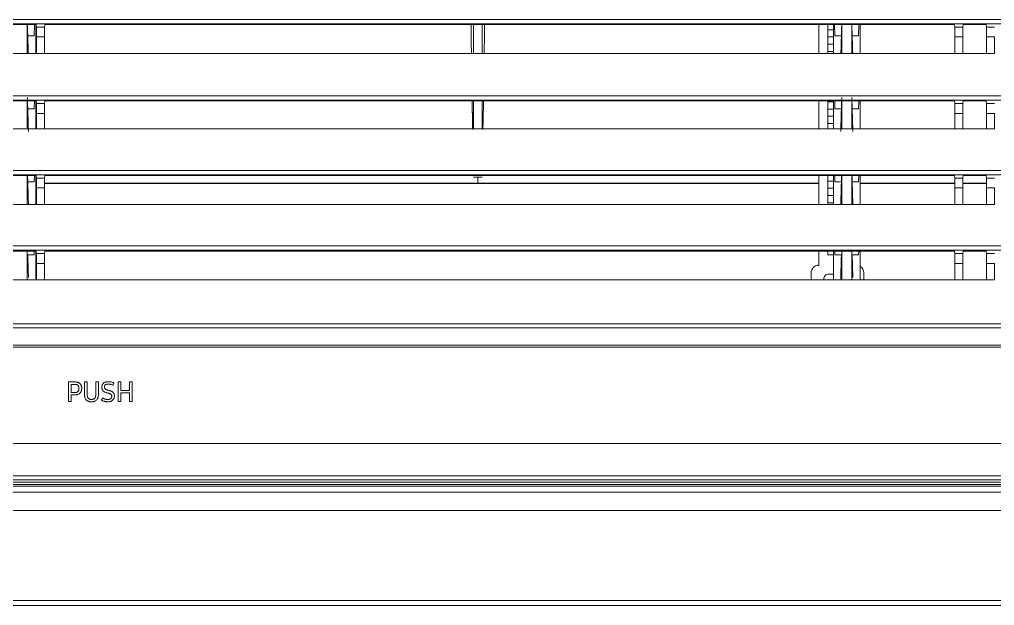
# Model space of a CAD drawing. Header units: millimetres. Extents: x 70151 to 230897, y 35202 to 113211.
# Drawn here: x 178865 to 179064.2, y 68759.4 to 68879.3 of the extents above; entities that cross this region are included whole.
import ezdxf

# ---------------------------------------------------------------- set-up
doc = ezdxf.new("R2010")
doc.units = ezdxf.units.MM
doc.header["$LTSCALE"] = 50
doc.layers.add('2-con', color=2, linetype='Continuous')
doc.layers.add('mark-B', color=2, linetype='Continuous', lineweight=20)

# ---------------------------------------------------------------- blocks, each defined once
blk = doc.blocks.new('무풍1WAY 대형')
at = {"layer": 'mark-B'}
for p, q in [((-523.58, -24.74), (-224.04, -24.74)), ((0, -25.23), (-523.58, -25.23)), ((-224.04, -24.74), (0, -24.74)), ((-233.07, -41.71), (-232.53, -41.71)), ((-230.75, -41.71), (-230.21, -41.71)), ((-232.53, -43.49), (-230.75, -43.49)), ((-220.64, -43.57), (-221.5, -43.57)), ((-221.47, -43.08), (-220.64, -43.08)), ((-232.53, -45.7), (-233.07, -45.7)), ((-230.75, -43.98), (-232.53, -43.98)), ((-230.21, -45.7), (-230.75, -45.7)), ((-220.09, -45.7), (-221.5, -45.7)), ((-486.45, -52.82), (486.43, -52.82)), ((486.43, -53.25), (-486.45, -53.25)), ((-485.68, -56.78), (485.66, -56.78)), ((485.66, -57.61), (-485.68, -57.61)), ((-409.33, -69.96), (-409.33, -66.58)), ((-409.33, -66.58), (-407.7, -66.58)), ((-407.7, -66.58), (-407.7, -69.96)), ((-407.7, -66.58), (-402.85, -66.58)), ((-402.85, -69.96), (-402.85, -66.58)), ((-402.85, -66.58), (-401.23, -66.58)), ((-401.23, -69.96), (-401.23, -66.58)), ((-401.23, -66.58), (-215.13, -66.58)), ((-382.6, -68.04), (-382.6, -66.58)), ((-382.6, -68.04), (-382.6, -66.58)), ((-381.88, -72.48), (-381.88, -66.59)), ((-376.4, -66.59), (-376.4, -72.48)), ((-375.43, -67.74), (-376.4, -67.74)), ((-375.43, -67.74), (-376.4, -67.74)), ((-374.44, -66.58), (-374.44, -66.75)), ((-374.44, -66.58), (-374.44, -66.75)), ((-371.85, -68.04), (-371.85, -66.58)), ((-371.85, -68.04), (-371.85, -66.58)), ((-215.13, -69.96), (-215.13, -66.58)), ((-215.13, -66.58), (-213.51, -66.58)), ((-213.51, -66.58), (-213.51, -69.96)), ((-213.51, -66.58), (-208.66, -66.58)), ((-213.38, -72.48), (-213.38, -66.59)), ((-211.64, -66.58), (-211.64, -72.48)), ((-373.44, -72.48), (-373.44, -69.54)), ((-373.44, -69.54), (-373.35, -69.54)), ((-373.44, -69.54), (-373.35, -69.54)), ((-373.44, -72.48), (-373.44, -69.54)), ((-409.33, -69.96), (-407.7, -69.96)), ((-402.85, -69.96), (-401.23, -69.96)), ((-381.55, -71.69), (-381.57, -72.48)), ((-381.55, -71.69), (-380.24, -71.69)), ((-378.04, -71.69), (-376.73, -71.69)), ((-376.71, -72.48), (-376.73, -71.69)), ((-376.4, -71.73), (-375.24, -71.73)), ((-376.4, -71.73), (-375.24, -71.73)), ((-375.24, -71.73), (-375.24, -72.48)), ((-375.24, -71.73), (-375.24, -72.48)), ((-215.13, -69.96), (-213.51, -69.96)), ((-213.05, -71.69), (-213.07, -72.48)), ((-213.05, -71.69), (-211.74, -71.69)), ((-482.87, -72.64), (482.85, -72.64)), ((482.85, -73.52), (-482.87, -73.52)), ((-407.69, -71.95), (-409.34, -71.95)), ((-407.69, -71.95), (-407.62, -72.48)), ((-402.93, -72.48), (-407.62, -72.48)), ((-402.93, -72.48), (-402.87, -71.95)), ((-401.21, -71.95), (-402.87, -71.95)), ((-401.15, -72.48), (-401.21, -71.95)), ((-215.22, -72.48), (-401.15, -72.48)), ((-215.22, -72.48), (-215.15, -71.95)), ((-213.5, -71.95), (-215.15, -71.95)), ((-213.5, -71.95), (-213.43, -72.48)), ((-208.74, -72.48), (-213.43, -72.48)), ((-409.33, -85.4), (-409.33, -82.02)), ((-409.33, -82.02), (-407.7, -82.02)), ((-407.7, -82.02), (-407.7, -85.4)), ((-407.7, -82.02), (-402.85, -82.02)), ((-402.85, -85.4), (-402.85, -82.02)), ((-402.85, -82.02), (-401.23, -82.02)), ((-401.23, -85.4), (-401.23, -82.02)), ((-401.23, -82.02), (-215.13, -82.02)), ((-381.88, -87.92), (-381.88, -82.02)), ((-376.4, -82.02), (-376.4, -87.92)), ((-376.4, -82.36), (-375.24, -82.36)), ((-376.4, -82.36), (-375.24, -82.36)), ((-375.24, -82.02), (-375.24, -82.36)), ((-375.24, -82.02), (-375.24, -82.36)), ((-375.24, -82.36), (-375.24, -83.84)), ((-375.24, -82.36), (-375.24, -83.84)), ((-373.44, -87.92), (-373.44, -82.02)), ((-373.44, -87.92), (-373.44, -82.02)), ((-215.13, -85.4), (-215.13, -82.02)), ((-215.13, -82.02), (-213.51, -82.02)), ((-213.51, -82.02), (-213.51, -85.4)), ((-213.51, -82.02), (-208.66, -82.02)), ((-213.38, -87.92), (-213.38, -82.02)), ((-211.64, -82.02), (-211.64, -87.91)), ((-409.33, -85.4), (-407.7, -85.4)), ((-402.85, -85.4), (-401.23, -85.4)), ((-376.4, -83.84), (-375.24, -83.84)), ((-376.4, -83.84), (-375.24, -83.84)), ((-376.4, -85.31), (-375.24, -85.31)), ((-376.4, -85.31), (-375.24, -85.31)), ((-375.24, -83.84), (-375.24, -85.31)), ((-375.24, -83.84), (-375.24, -85.31)), ((-375.24, -85.31), (-375.24, -86.78)), ((-375.24, -85.31), (-375.24, -86.78)), ((-215.13, -85.4), (-213.51, -85.4)), ((-407.69, -87.38), (-409.34, -87.38)), ((-402.85, -86.37), (-407.7, -86.37)), ((-407.69, -87.38), (-407.62, -87.91)), ((-402.93, -87.91), (-402.87, -87.38)), ((-401.21, -87.38), (-402.87, -87.38)), ((-381.88, -86.37), (-401.23, -86.37)), ((-401.15, -87.91), (-401.21, -87.38)), ((-381.55, -86.63), (-381.59, -87.91)), ((-381.55, -86.63), (-380.24, -86.63)), ((-378.04, -86.63), (-376.73, -86.63)), ((-376.69, -87.91), (-376.73, -86.63)), ((-376.4, -86.78), (-375.24, -86.78)), ((-376.4, -86.78), (-375.24, -86.78)), ((-375.24, -86.78), (-375.24, -87.91)), ((-375.24, -86.78), (-375.24, -87.91)), ((-303.74, -86.37), (-373.44, -86.37)), ((-304.61, -87.6), (-302.85, -87.6)), ((-304.61, -87.6), (-303.74, -87.6)), ((-304.61, -87.6), (-304.61, -87.6)), ((-303.74, -86.37), (-215.13, -86.37)), ((-302.85, -87.6), (-303.74, -87.6)), ((-302.85, -87.6), (-302.85, -87.6)), ((-215.22, -87.91), (-215.15, -87.38)), ((-213.5, -87.38), (-215.15, -87.38)), ((-213.51, -86.37), (-213.38, -86.37)), ((-213.5, -87.38), (-213.43, -87.91)), ((-213.05, -86.63), (-213.09, -87.91)), ((-213.05, -86.63), (-211.74, -86.63)), ((-480.14, -88.08), (480.12, -88.08)), ((480.12, -88.96), (-480.14, -88.96)), ((-402.93, -87.91), (-407.62, -87.91)), ((-215.22, -87.91), (-401.15, -87.91)), ((-208.74, -87.91), (-213.43, -87.91)), ((-409.33, -100.63), (-409.33, -97.46)), ((-409.33, -97.46), (-407.7, -97.46)), ((-407.7, -97.46), (-407.7, -100.63)), ((-407.7, -97.46), (-402.85, -97.46)), ((-402.85, -100.63), (-402.85, -97.46)), ((-402.85, -97.46), (-401.23, -97.46)), ((-401.23, -100.63), (-401.23, -97.46)), ((-401.23, -97.46), (-215.13, -97.46)), ((-381.88, -103.17), (-381.88, -97.46)), ((-376.4, -97.46), (-376.4, -103.17)), ((-375.24, -97.46), (-375.24, -98.58)), ((-375.24, -97.46), (-375.24, -98.58)), ((-373.44, -103.17), (-373.44, -97.46)), ((-373.44, -103.17), (-373.44, -97.46)), ((-304.6, -97.46), (-304.6, -103.17)), ((-302.86, -103.17), (-302.86, -97.46)), ((-215.13, -100.63), (-215.13, -97.46)), ((-215.13, -97.46), (-213.51, -97.46)), ((-213.51, -97.46), (-213.51, -100.63)), ((-213.51, -97.46), (-208.66, -97.46)), ((-213.38, -103.17), (-213.38, -97.46)), ((-211.64, -97.46), (-211.64, -103.17)), ((-376.4, -98.58), (-375.24, -98.58)), ((-376.4, -98.58), (-375.24, -98.58)), ((-375.24, -98.58), (-375.24, -100.05)), ((-375.24, -98.58), (-375.24, -100.05)), ((-409.33, -100.63), (-407.7, -100.63)), ((-402.85, -100.63), (-401.23, -100.63)), ((-381.55, -101.56), (-381.59, -103.17)), ((-381.55, -101.56), (-380.24, -101.56)), ((-378.04, -101.56), (-376.73, -101.56)), ((-376.69, -103.17), (-376.73, -101.56)), ((-376.4, -100.05), (-375.24, -100.05)), ((-376.4, -100.05), (-375.24, -100.05)), ((-376.4, -101.52), (-375.24, -101.52)), ((-376.4, -101.52), (-375.24, -101.52)), ((-375.24, -100.05), (-375.24, -101.52)), ((-375.24, -100.05), (-375.24, -101.52)), ((-375.24, -101.52), (-375.24, -103)), ((-375.24, -101.52), (-375.24, -103)), ((-215.13, -100.63), (-213.51, -100.63)), ((-213.05, -101.56), (-213.1, -103.17)), ((-213.05, -101.56), (-211.74, -101.56)), ((-477.44, -103.33), (477.42, -103.33)), ((-407.69, -102.62), (-409.34, -102.62)), ((-407.69, -102.62), (-407.62, -103.17)), ((-402.94, -103.17), (-407.62, -103.17)), ((-402.94, -103.17), (-402.87, -102.62)), ((-401.21, -102.62), (-402.87, -102.62)), ((-401.15, -103.17), (-401.21, -102.62)), ((-215.22, -103.17), (-401.15, -103.17)), ((-376.4, -103), (-375.24, -103)), ((-376.4, -103), (-375.24, -103)), ((-375.24, -103), (-375.24, -103.17)), ((-375.24, -103), (-375.24, -103.17)), ((-215.22, -103.17), (-215.15, -102.62)), ((-213.5, -102.62), (-215.15, -102.62)), ((-213.5, -102.62), (-213.43, -103.17)), ((-208.75, -103.17), (-213.43, -103.17)), ((477.42, -104.21), (-477.44, -104.21)), ((-409.33, -116.27), (-409.33, -112.89)), ((-409.33, -112.89), (-407.7, -112.89)), ((-407.7, -112.89), (-407.7, -116.27)), ((-407.7, -112.89), (-402.85, -112.89)), ((-402.85, -116.27), (-402.85, -112.89)), ((-402.85, -112.89), (-401.23, -112.89)), ((-401.23, -116.27), (-401.23, -112.89)), ((-401.23, -112.89), (-215.13, -112.89)), ((-381.88, -118.79), (-381.88, -112.89)), ((-376.4, -112.89), (-376.4, -118.79)), ((-376.4, -113.31), (-375.24, -113.31)), ((-376.4, -113.31), (-375.24, -113.31)), ((-375.24, -112.89), (-375.24, -113.31)), ((-375.24, -112.89), (-375.24, -113.31)), ((-375.24, -113.31), (-375.24, -114.79)), ((-375.24, -113.31), (-375.24, -114.79)), ((-373.44, -118.79), (-373.44, -112.89)), ((-373.44, -118.79), (-373.44, -112.89)), ((-304.6, -112.89), (-304.6, -118.79)), ((-302.86, -118.79), (-302.86, -112.89)), ((-215.13, -116.27), (-215.13, -112.89)), ((-215.13, -112.89), (-213.51, -112.89)), ((-213.51, -112.89), (-213.51, -116.27)), ((-213.51, -112.89), (-208.66, -112.89)), ((-213.38, -118.79), (-213.38, -112.89)), ((-211.64, -112.89), (-211.64, -118.79)), ((-376.4, -114.79), (-375.24, -114.79)), ((-376.4, -114.79), (-375.24, -114.79)), ((-375.24, -114.79), (-375.24, -116.26)), ((-375.24, -114.79), (-375.24, -116.26)), ((-409.33, -116.27), (-407.7, -116.27)), ((-402.85, -116.27), (-401.23, -116.27)), ((-381.55, -116.5), (-381.62, -118.79)), ((-381.55, -116.5), (-380.24, -116.5)), ((-378.04, -116.5), (-376.73, -116.5)), ((-376.66, -118.79), (-376.73, -116.5)), ((-376.4, -116.26), (-375.24, -116.26)), ((-376.4, -116.26), (-375.24, -116.26)), ((-375.24, -116.26), (-375.24, -117.74)), ((-375.24, -116.26), (-375.24, -117.74)), ((-215.13, -116.27), (-213.51, -116.27)), ((-213.05, -116.5), (-213.12, -118.79)), ((-213.05, -116.5), (-211.74, -116.5)), ((-474.68, -118.95), (474.66, -118.95)), ((-407.69, -118.26), (-409.34, -118.26)), ((-407.69, -118.26), (-407.62, -118.79)), ((-402.93, -118.79), (-407.62, -118.79)), ((-402.93, -118.79), (-402.87, -118.26)), ((-401.21, -118.26), (-402.87, -118.26)), ((-401.15, -118.79), (-401.21, -118.26)), ((-215.22, -118.79), (-401.15, -118.79)), ((-376.4, -117.74), (-375.24, -117.74)), ((-376.4, -117.74), (-375.24, -117.74)), ((-375.24, -117.74), (-375.24, -118.79)), ((-375.24, -117.74), (-375.24, -118.79)), ((-215.22, -118.79), (-215.15, -118.26)), ((-213.5, -118.26), (-215.15, -118.26)), ((-213.5, -118.26), (-213.43, -118.79)), ((-208.74, -118.79), (-213.43, -118.79)), ((474.66, -119.83), (-474.68, -119.83))]:
    blk.add_line(p, q, dxfattribs=at)
blk.add_arc((-375.43, -66.75), 0.996, 270, 0, dxfattribs=at)
blk.add_arc((-375.43, -66.75), 0.996, 270, 0, dxfattribs=at)
for centre, major_axis, ratio, start_param, end_param in [((-381.11, -68.04), (1.5, 0), 0.99863, 3.141593, 4.171962), ((-381.11, -68.04), (1.5, 0), 0.99863, 3.141593, 4.171962), ((-373.35, -68.04), (-1.5, 0), 0.99863, 1.570796, 3.141593), ((-373.35, -68.04), (-1.5, 0), 0.99863, 1.570796, 3.141593), ((-407.69, -69.96), (0, -1.99), 0.008727, 4.712389, 6.213372), ((-402.87, -69.96), (0, -1.99), 0.008727, 0.069813, 1.570796), ((-401.21, -69.96), (0, -1.99), 0.008727, 4.712389, 6.213372), ((-215.15, -69.96), (0, -1.99), 0.008727, 0.069813, 1.570796), ((-213.5, -69.96), (0, -1.99), 0.008727, 4.712389, 6.213372), ((-407.69, -85.4), (0, -1.99), 0.008727, 4.712389, 6.213372), ((-402.87, -85.4), (0, -1.99), 0.008727, 0.069813, 1.570796), ((-401.21, -85.4), (0, -1.99), 0.008727, 4.712389, 6.213372), ((-215.15, -85.4), (0, -1.99), 0.008727, 0.069813, 1.570796), ((-213.5, -85.4), (0, -1.99), 0.008727, 4.712389, 6.213372), ((-407.69, -100.63), (0, -1.99), 0.008727, 4.712389, 6.213372), ((-402.87, -100.63), (0, -1.99), 0.008727, 0.069813, 1.570796), ((-401.21, -100.63), (0, -1.99), 0.008727, 4.712389, 6.213372), ((-215.15, -100.63), (0, -1.99), 0.008727, 0.069813, 1.570796), ((-213.5, -100.63), (0, -1.99), 0.008727, 4.712389, 6.213372), ((-407.69, -116.27), (0, -1.99), 0.008727, 4.712389, 6.213372), ((-402.87, -116.27), (0, -1.99), 0.008727, 0.069813, 1.570796), ((-401.21, -116.27), (0, -1.99), 0.008727, 4.712389, 6.213372), ((-215.15, -116.27), (0, -1.99), 0.008727, 0.069813, 1.570796), ((-213.5, -116.27), (0, -1.99), 0.008727, 4.712389, 6.213372)]:
    blk.add_ellipse(centre, major_axis=major_axis, ratio=ratio, start_param=start_param, end_param=end_param, dxfattribs=at)
for points, degree, knots in [([(-552.04, 0), (-460.03, 0), (-322.02, 0), (-184.01, 0), (-92.01, 0), (-46, 0), (0, 0)], 3, [0, 0, 0, 0, 0.5, 0.75, 0.75, 1, 1, 1, 1]), ([(-552.04, -0.02), (-506.03, -0.02), (-460.03, -0.02), (-368.03, -0.02), (-322.02, -0.02), (-230.02, -0.02), (-184.01, -0.02), (-92.01, -0.02), (-46, -0.02), (0, -0.02)], 3, [0, 0, 0, 0, 0.25, 0.25, 0.5, 0.5, 0.75, 0.75, 1, 1, 1, 1]), ([(0, -1.05), (-46, -1.05), (-92.01, -1.04), (-184.01, -1.04), (-230.02, -1.04), (-322.02, -1.04), (-368.03, -1.04), (-460.03, -1.04), (-506.03, -1.05), (-552.04, -1.05)], 3, [0, 0, 0, 0, 0.25, 0.25, 0.5, 0.5, 0.75, 0.75, 1, 1, 1, 1]), ([(0, -19.43), (-92.01, -19.43), (-184.01, -19.43), (-322.02, -19.43), (-368.03, -19.43), (-437.03, -19.43), (-460.03, -19.43), (-506.03, -19.43), (-529.04, -19.43), (-552.04, -19.43)], 3, [0, 0, 0, 0, 0.5, 0.5, 0.75, 0.75, 0.875, 0.875, 1, 1, 1, 1]), ([(-552.04, -23.18), (-529.04, -23.18), (-506.03, -23.18), (-460.03, -23.18), (-437.03, -23.18), (-368.03, -23.18), (-322.02, -23.18), (-184.01, -23.18), (-92.01, -23.18), (0, -23.18)], 3, [0, 0, 0, 0, 0.125, 0.125, 0.25, 0.25, 0.5, 0.5, 1, 1, 1, 1]), ([(0, -24.38), (-92.01, -24.38), (-184.01, -24.38), (-322.02, -24.38), (-368.03, -24.38), (-437.03, -24.38), (-460.03, -24.38), (-506.03, -24.38), (-529.04, -24.38), (-552.04, -24.38)], 3, [0, 0, 0, 0, 0.5, 0.5, 0.75, 0.75, 0.875, 0.875, 1, 1, 1, 1]), ([(547.71, -26.53), (502.06, -26.53), (456.42, -26.53), (365.14, -26.53), (319.49, -26.53), (228.21, -26.53), (182.56, -26.53), (91.28, -26.53), (45.63, -26.53), (-45.65, -26.53), (-91.3, -26.53), (-182.58, -26.53), (-273.87, -26.53), (-410.8, -26.53), (-502.08, -26.53), (-547.73, -26.53)], 3, [0, 0, 0, 0, 0.125, 0.125, 0.25, 0.25, 0.375, 0.375, 0.5, 0.5, 0.625, 0.625, 0.75, 0.875, 1, 1, 1, 1]), ([(-106.59, -33.13), (-116.7, -33.13), (-172.46, -33.13), (-273.87, -33.13), (-372.29, -33.13), (-425.07, -33.13), (-432.21, -33.13)], 3, [0, 0, 0, 0, 0.093212, 0.513729, 0.934246, 1, 1, 1, 1]), ([(-229.21, -43.53), (-229.26, -43.47), (-229.3, -43.41), (-229.34, -43.33), (-229.35, -43.32), (-229.36, -43.29), (-229.37, -43.27), (-229.39, -43.22), (-229.4, -43.18), (-229.41, -43.11), (-229.42, -43.08), (-229.43, -43.02), (-229.43, -43.01), (-229.44, -42.97), (-229.44, -42.95), (-229.44, -42.9), (-229.44, -42.86), (-229.44, -42.79), (-229.44, -42.75), (-229.43, -42.65), (-229.42, -42.58), (-229.4, -42.49), (-229.4, -42.47), (-229.39, -42.44), (-229.37, -42.38), (-229.34, -42.3), (-229.3, -42.22), (-229.27, -42.17), (-229.25, -42.14), (-229.23, -42.13), (-229.18, -42.06), (-229.13, -42.01), (-229.06, -41.95), (-229.05, -41.93), (-229.02, -41.91), (-229, -41.9), (-228.96, -41.87), (-228.93, -41.85), (-228.84, -41.8), (-228.77, -41.77), (-228.67, -41.73), (-228.63, -41.72), (-228.56, -41.7), (-228.53, -41.69), (-228.42, -41.67), (-228.35, -41.66), (-228.24, -41.65), (-228.21, -41.65), (-228.13, -41.65), (-228.1, -41.65), (-227.99, -41.65), (-227.92, -41.65), (-227.81, -41.66), (-227.77, -41.67), (-227.7, -41.68), (-227.59, -41.69), (-227.49, -41.72), (-227.42, -41.74)], 3, [0, 0, 0, 0, 0.0625, 0.0625, 0.078125, 0.078125, 0.09375, 0.09375, 0.125, 0.125, 0.15625, 0.15625, 0.171875, 0.171875, 0.1875, 0.1875, 0.21875, 0.21875, 0.25, 0.25, 0.3125, 0.3125, 0.328125, 0.328125, 0.34375, 0.375, 0.40625, 0.421875, 0.421875, 0.4375, 0.4375, 0.5, 0.5, 0.515625, 0.515625, 0.53125, 0.53125, 0.5625, 0.5625, 0.625, 0.625, 0.65625, 0.65625, 0.6875, 0.6875, 0.75, 0.75, 0.78125, 0.78125, 0.8125, 0.8125, 0.875, 0.875, 0.90625, 0.90625, 0.9375, 1, 1, 1, 1]), ([(-227.42, -41.74), (-227.37, -41.75), (-227.32, -41.77), (-227.22, -41.8), (-227.17, -41.82), (-227.07, -41.86), (-227.02, -41.88), (-226.93, -41.93), (-226.88, -41.96), (-226.84, -41.98)], 3, [0, 0, 0, 0, 0.25, 0.25, 0.5, 0.5, 0.75, 0.75, 1, 1, 1, 1]), ([(-224.76, -41.64), (-224.85, -41.64), (-224.95, -41.65), (-225.07, -41.67), (-225.09, -41.67), (-225.14, -41.68), (-225.21, -41.69), (-225.32, -41.73), (-225.41, -41.76), (-225.48, -41.79), (-225.5, -41.8), (-225.54, -41.82), (-225.56, -41.84), (-225.66, -41.9), (-225.74, -41.96), (-225.8, -42.03)], 3, [0, 0, 0, 0, 0.25, 0.25, 0.3125, 0.3125, 0.375, 0.5, 0.625, 0.625, 0.6875, 0.6875, 0.75, 0.75, 1, 1, 1, 1]), ([(-223.71, -42.03), (-223.78, -41.96), (-223.86, -41.9), (-223.96, -41.84), (-223.98, -41.82), (-224.02, -41.8), (-224.08, -41.77), (-224.19, -41.73), (-224.29, -41.7), (-224.38, -41.68), (-224.43, -41.67), (-224.57, -41.65), (-224.66, -41.64), (-224.76, -41.64)], 3, [0, 0, 0, 0, 0.25, 0.25, 0.3125, 0.3125, 0.375, 0.5, 0.625, 0.625, 0.75, 0.75, 1, 1, 1, 1]), ([(-227.56, -44.3), (-227.59, -44.27), (-227.62, -44.25), (-227.68, -44.2), (-227.71, -44.18), (-227.77, -44.15), (-227.78, -44.15), (-227.82, -44.13), (-227.84, -44.12), (-227.89, -44.1), (-227.93, -44.09), (-227.98, -44.07), (-228, -44.07), (-228.02, -44.06), (-228.03, -44.06), (-228.04, -44.06), (-228.05, -44.05), (-228.1, -44.04), (-228.22, -44.01), (-228.35, -43.97), (-228.44, -43.94), (-228.48, -43.93), (-228.5, -43.93), (-228.55, -43.91), (-228.59, -43.9), (-228.7, -43.86), (-228.77, -43.83), (-228.87, -43.78), (-228.91, -43.76), (-228.96, -43.73), (-228.97, -43.72), (-229, -43.7), (-229.02, -43.69), (-229.1, -43.64), (-229.16, -43.59), (-229.21, -43.53)], 3, [0, 0, 0, 0, 0.0625, 0.0625, 0.125, 0.125, 0.15625, 0.15625, 0.1875, 0.1875, 0.25, 0.25, 0.28125, 0.28125, 0.289062, 0.289062, 0.296875, 0.3125, 0.375, 0.5, 0.53125, 0.53125, 0.5625, 0.5625, 0.625, 0.625, 0.75, 0.75, 0.8125, 0.8125, 0.84375, 0.84375, 0.875, 0.875, 1, 1, 1, 1]), ([(-228.7, -42.29), (-228.73, -42.32), (-228.76, -42.35), (-228.8, -42.39), (-228.81, -42.41), (-228.83, -42.44), (-228.84, -42.46), (-228.87, -42.51), (-228.88, -42.55), (-228.9, -42.63), (-228.91, -42.67), (-228.91, -42.73), (-228.91, -42.75), (-228.91, -42.78), (-228.91, -42.79), (-228.91, -42.81), (-228.91, -42.82), (-228.9, -42.87), (-228.89, -42.91), (-228.88, -42.96), (-228.87, -42.99), (-228.85, -43.02), (-228.84, -43.04), (-228.84, -43.05), (-228.81, -43.09), (-228.79, -43.12), (-228.76, -43.15)], 3, [0, 0, 0, 0, 0.125, 0.125, 0.1875, 0.1875, 0.25, 0.25, 0.375, 0.375, 0.5, 0.5, 0.5625, 0.5625, 0.59375, 0.59375, 0.625, 0.625, 0.75, 0.75, 0.8125, 0.84375, 0.84375, 0.875, 0.875, 1, 1, 1, 1]), ([(-228.76, -43.15), (-228.74, -43.18), (-228.71, -43.21), (-228.65, -43.25), (-228.61, -43.27), (-228.56, -43.3), (-228.55, -43.31), (-228.51, -43.32), (-228.49, -43.33), (-228.44, -43.35), (-228.4, -43.36), (-228.35, -43.38), (-228.33, -43.39), (-228.31, -43.39), (-228.3, -43.39), (-228.29, -43.4), (-228.28, -43.4), (-228.23, -43.41), (-228.11, -43.45), (-227.98, -43.48), (-227.88, -43.51), (-227.86, -43.52), (-227.85, -43.52), (-227.83, -43.53), (-227.82, -43.53), (-227.77, -43.54), (-227.74, -43.55), (-227.63, -43.59), (-227.56, -43.62), (-227.45, -43.67), (-227.42, -43.69), (-227.37, -43.71), (-227.35, -43.72), (-227.32, -43.74), (-227.3, -43.76), (-227.26, -43.79), (-227.23, -43.81), (-227.17, -43.86), (-227.14, -43.89), (-227.11, -43.92)], 3, [0, 0, 0, 0, 0.0625, 0.0625, 0.125, 0.125, 0.15625, 0.15625, 0.1875, 0.1875, 0.25, 0.25, 0.28125, 0.28125, 0.289063, 0.289063, 0.296875, 0.3125, 0.375, 0.5, 0.53125, 0.53125, 0.546875, 0.546875, 0.5625, 0.5625, 0.625, 0.625, 0.75, 0.75, 0.8125, 0.8125, 0.84375, 0.84375, 0.875, 0.875, 0.9375, 0.9375, 1, 1, 1, 1]), ([(-227.02, -42.43), (-227.15, -42.36), (-227.28, -42.3), (-227.49, -42.22), (-227.56, -42.2), (-227.67, -42.18), (-227.72, -42.17), (-227.77, -42.16), (-227.81, -42.15), (-227.83, -42.15), (-227.92, -42.14), (-227.99, -42.13), (-228.1, -42.13), (-228.14, -42.13), (-228.2, -42.14), (-228.21, -42.14), (-228.25, -42.14), (-228.27, -42.14), (-228.32, -42.15), (-228.36, -42.15), (-228.43, -42.17), (-228.47, -42.18), (-228.52, -42.2), (-228.54, -42.2), (-228.57, -42.22), (-228.59, -42.23), (-228.64, -42.25), (-228.67, -42.27), (-228.7, -42.29)], 3, [0, 0, 0, 0, 0.25, 0.25, 0.375, 0.375, 0.4375, 0.46875, 0.46875, 0.5, 0.5, 0.625, 0.625, 0.6875, 0.6875, 0.71875, 0.71875, 0.75, 0.75, 0.8125, 0.8125, 0.875, 0.875, 0.90625, 0.90625, 0.9375, 0.9375, 1, 1, 1, 1]), ([(-226.84, -41.98), (-226.84, -41.98), (-226.84, -41.98), (-226.84, -41.99), (-226.84, -41.99), (-226.84, -41.99), (-226.84, -41.99), (-226.84, -41.99), (-226.84, -42), (-226.85, -42.02), (-226.86, -42.05), (-226.89, -42.11), (-226.93, -42.21), (-226.97, -42.3), (-227, -42.36), (-227.01, -42.4), (-227.02, -42.41), (-227.02, -42.42), (-227.02, -42.42), (-227.02, -42.43)], 3, [0, 0, 0, 0, 0.000977, 0.000977, 0.001953, 0.003906, 0.007812, 0.015625, 0.03125, 0.0625, 0.125, 0.25, 0.5, 0.75, 0.875, 0.9375, 0.96875, 0.96875, 1, 1, 1, 1]), ([(-225.8, -42.03), (-225.87, -42.1), (-225.93, -42.18), (-225.99, -42.28), (-226, -42.31), (-226.03, -42.35), (-226.04, -42.37), (-226.07, -42.44), (-226.08, -42.49), (-226.11, -42.58), (-226.12, -42.63), (-226.14, -42.7), (-226.14, -42.72), (-226.15, -42.77), (-226.15, -42.79), (-226.17, -42.92), (-226.18, -43.01), (-226.18, -43.11)], 3, [0, 0, 0, 0, 0.25, 0.25, 0.3125, 0.3125, 0.375, 0.375, 0.5, 0.5, 0.625, 0.625, 0.6875, 0.6875, 0.75, 0.75, 1, 1, 1, 1]), ([(-225.63, -43.13), (-225.63, -43.07), (-225.63, -43.01), (-225.62, -42.88), (-225.61, -42.82), (-225.59, -42.74), (-225.59, -42.73), (-225.58, -42.69), (-225.57, -42.68), (-225.56, -42.63), (-225.55, -42.6), (-225.52, -42.55), (-225.51, -42.52), (-225.48, -42.48), (-225.48, -42.46), (-225.46, -42.44), (-225.45, -42.42), (-225.4, -42.36), (-225.35, -42.32), (-225.29, -42.27), (-225.28, -42.26), (-225.25, -42.25), (-225.21, -42.22), (-225.16, -42.2), (-225.12, -42.19), (-225.1, -42.18), (-225.07, -42.17), (-225.06, -42.17), (-225.01, -42.16), (-224.98, -42.15), (-224.89, -42.14), (-224.82, -42.13), (-224.76, -42.13)], 3, [0, 0, 0, 0, 0.125, 0.125, 0.25, 0.25, 0.28125, 0.28125, 0.3125, 0.3125, 0.375, 0.375, 0.4375, 0.4375, 0.46875, 0.46875, 0.5, 0.5, 0.625, 0.625, 0.65625, 0.65625, 0.6875, 0.75, 0.75, 0.78125, 0.78125, 0.8125, 0.8125, 0.875, 0.875, 1, 1, 1, 1]), ([(-224.76, -42.13), (-224.69, -42.13), (-224.63, -42.14), (-224.54, -42.15), (-224.51, -42.16), (-224.46, -42.17), (-224.45, -42.17), (-224.41, -42.18), (-224.4, -42.19), (-224.32, -42.21), (-224.27, -42.24), (-224.2, -42.29), (-224.19, -42.3), (-224.17, -42.32), (-224.13, -42.35), (-224.09, -42.4), (-224.06, -42.44), (-224.04, -42.46), (-224.03, -42.48), (-224.01, -42.52), (-224, -42.55), (-223.97, -42.6), (-223.96, -42.63), (-223.94, -42.69), (-223.93, -42.72), (-223.91, -42.82), (-223.9, -42.88), (-223.89, -43.01), (-223.88, -43.07), (-223.88, -43.13)], 3, [0, 0, 0, 0, 0.125, 0.125, 0.1875, 0.1875, 0.21875, 0.21875, 0.25, 0.25, 0.375, 0.375, 0.40625, 0.40625, 0.4375, 0.5, 0.53125, 0.53125, 0.5625, 0.5625, 0.625, 0.625, 0.6875, 0.6875, 0.75, 0.75, 0.875, 0.875, 1, 1, 1, 1]), ([(-223.34, -43.11), (-223.34, -43.06), (-223.34, -43.01), (-223.35, -42.92), (-223.35, -42.87), (-223.37, -42.77), (-223.37, -42.72), (-223.39, -42.65), (-223.39, -42.63), (-223.41, -42.58), (-223.41, -42.55), (-223.45, -42.44), (-223.49, -42.35), (-223.55, -42.24), (-223.56, -42.22), (-223.59, -42.18), (-223.6, -42.16), (-223.65, -42.1), (-223.68, -42.06), (-223.71, -42.03)], 3, [0, 0, 0, 0, 0.125, 0.125, 0.25, 0.25, 0.375, 0.375, 0.4375, 0.4375, 0.5, 0.5, 0.75, 0.75, 0.8125, 0.8125, 0.875, 0.875, 1, 1, 1, 1]), ([(-222.44, -45.35), (-222.48, -45.3), (-222.52, -45.25), (-222.58, -45.17), (-222.59, -45.14), (-222.62, -45.09), (-222.64, -45.06), (-222.68, -44.97), (-222.7, -44.9), (-222.73, -44.78), (-222.74, -44.71), (-222.75, -44.63), (-222.76, -44.62), (-222.76, -44.58), (-222.76, -44.57), (-222.76, -44.52), (-222.77, -44.49), (-222.77, -44.42), (-222.77, -44.39), (-222.77, -44.32), (-222.77, -44.29), (-222.76, -44.19), (-222.75, -44.13), (-222.74, -44.03), (-222.73, -44), (-222.71, -43.94), (-222.7, -43.91), (-222.67, -43.81), (-222.65, -43.75), (-222.6, -43.66), (-222.59, -43.64), (-222.55, -43.58), (-222.53, -43.55), (-222.47, -43.48), (-222.43, -43.43), (-222.36, -43.36), (-222.33, -43.34), (-222.29, -43.31), (-222.28, -43.3), (-222.25, -43.28), (-222.18, -43.24), (-222.11, -43.2), (-222.02, -43.17), (-221.99, -43.15), (-221.92, -43.13), (-221.89, -43.13), (-221.8, -43.1), (-221.73, -43.09), (-221.63, -43.08), (-221.59, -43.08), (-221.53, -43.08), (-221.5, -43.08), (-221.49, -43.08), (-221.48, -43.08), (-221.47, -43.08), (-221.47, -43.08)], 3, [0, 0, 0, 0, 0.0625, 0.0625, 0.09375, 0.09375, 0.125, 0.125, 0.1875, 0.1875, 0.25, 0.25, 0.265625, 0.265625, 0.28125, 0.28125, 0.3125, 0.3125, 0.34375, 0.34375, 0.375, 0.375, 0.4375, 0.4375, 0.46875, 0.46875, 0.5, 0.5, 0.5625, 0.5625, 0.59375, 0.59375, 0.625, 0.625, 0.6875, 0.6875, 0.71875, 0.71875, 0.734375, 0.734375, 0.75, 0.8125, 0.8125, 0.84375, 0.84375, 0.875, 0.875, 0.9375, 0.9375, 0.96875, 0.984375, 0.992187, 0.996094, 0.996094, 1, 1, 1, 1]), ([(-222.02, -43.78), (-222.06, -43.82), (-222.09, -43.86), (-222.12, -43.94), (-222.13, -43.96), (-222.15, -44), (-222.15, -44.01), (-222.16, -44.04), (-222.16, -44.05), (-222.18, -44.12), (-222.19, -44.17), (-222.2, -44.25), (-222.2, -44.28), (-222.2, -44.33), (-222.2, -44.36), (-222.2, -44.44), (-222.2, -44.5), (-222.19, -44.6), (-222.18, -44.66), (-222.16, -44.72), (-222.16, -44.74), (-222.15, -44.76), (-222.15, -44.78), (-222.13, -44.81), (-222.12, -44.84), (-222.08, -44.91), (-222.06, -44.96), (-222.02, -45)], 3, [0, 0, 0, 0, 0.125, 0.125, 0.1875, 0.1875, 0.21875, 0.21875, 0.25, 0.25, 0.375, 0.375, 0.4375, 0.4375, 0.5, 0.5, 0.625, 0.625, 0.75, 0.75, 0.78125, 0.78125, 0.8125, 0.8125, 0.875, 0.875, 1, 1, 1, 1]), ([(-221.5, -43.57), (-221.55, -43.57), (-221.6, -43.57), (-221.67, -43.58), (-221.69, -43.59), (-221.74, -43.6), (-221.79, -43.61), (-221.83, -43.63), (-221.86, -43.65), (-221.87, -43.65), (-221.9, -43.67), (-221.95, -43.7), (-221.99, -43.74), (-222.02, -43.78)], 3, [0, 0, 0, 0, 0.25, 0.25, 0.375, 0.375, 0.5, 0.625, 0.625, 0.6875, 0.6875, 0.75, 1, 1, 1, 1]), ([(-229.34, -45.51), (-229.34, -45.51), (-229.34, -45.51), (-229.34, -45.51), (-229.34, -45.51), (-229.34, -45.51), (-229.34, -45.51), (-229.34, -45.5), (-229.33, -45.5), (-229.33, -45.49), (-229.32, -45.47), (-229.31, -45.44), (-229.28, -45.38), (-229.25, -45.28), (-229.21, -45.19), (-229.18, -45.12), (-229.17, -45.09), (-229.16, -45.08), (-229.16, -45.07), (-229.16, -45.06)], 3, [0, 0, 0, 0, 0.000488, 0.000488, 0.000977, 0.001953, 0.003906, 0.007813, 0.015625, 0.03125, 0.0625, 0.125, 0.25, 0.5, 0.75, 0.875, 0.9375, 0.9375, 1, 1, 1, 1]), ([(-228.76, -45.7), (-228.86, -45.67), (-228.96, -45.65), (-229.15, -45.59), (-229.25, -45.55), (-229.34, -45.51)], 3, [0, 0, 0, 0, 0.5, 0.5, 1, 1, 1, 1]), ([(-229.16, -45.06), (-229.03, -45.11), (-228.91, -45.15), (-228.71, -45.2), (-228.65, -45.22), (-228.52, -45.24), (-228.45, -45.25), (-228.32, -45.27), (-228.25, -45.27), (-228.17, -45.28), (-228.15, -45.28), (-228.12, -45.28), (-228.1, -45.28), (-228.05, -45.27), (-228.02, -45.27), (-227.95, -45.26), (-227.92, -45.26), (-227.85, -45.24), (-227.82, -45.23), (-227.76, -45.21), (-227.72, -45.2), (-227.68, -45.17), (-227.67, -45.16), (-227.64, -45.15), (-227.62, -45.14), (-227.61, -45.13)], 3, [0, 0, 0, 0, 0.25, 0.25, 0.375, 0.375, 0.5, 0.5, 0.625, 0.625, 0.65625, 0.65625, 0.6875, 0.6875, 0.75, 0.75, 0.8125, 0.8125, 0.875, 0.875, 0.9375, 0.9375, 0.96875, 0.96875, 1, 1, 1, 1]), ([(-227.22, -45.46), (-227.33, -45.55), (-227.44, -45.61), (-227.58, -45.67), (-227.6, -45.67), (-227.63, -45.68), (-227.68, -45.7), (-227.73, -45.71), (-227.83, -45.73), (-227.89, -45.74), (-227.99, -45.75), (-228.03, -45.76), (-228.09, -45.76), (-228.13, -45.76), (-228.23, -45.76), (-228.3, -45.76), (-228.5, -45.74), (-228.63, -45.72), (-228.76, -45.7)], 3, [0, 0, 0, 0, 0.25, 0.25, 0.28125, 0.28125, 0.3125, 0.375, 0.375, 0.5, 0.5, 0.5625, 0.5625, 0.625, 0.625, 0.75, 0.75, 1, 1, 1, 1]), ([(-227.61, -45.13), (-227.58, -45.1), (-227.55, -45.07), (-227.52, -45.04), (-227.52, -45.03), (-227.51, -45.01), (-227.5, -45.01), (-227.48, -44.98), (-227.47, -44.95), (-227.45, -44.9), (-227.44, -44.87), (-227.44, -44.86), (-227.43, -44.85), (-227.42, -44.8), (-227.42, -44.76), (-227.42, -44.7), (-227.42, -44.68), (-227.42, -44.65), (-227.42, -44.63), (-227.43, -44.57), (-227.44, -44.53), (-227.45, -44.48), (-227.46, -44.46), (-227.48, -44.42), (-227.5, -44.37), (-227.54, -44.33), (-227.56, -44.3)], 3, [0, 0, 0, 0, 0.125, 0.125, 0.15625, 0.15625, 0.1875, 0.1875, 0.25, 0.3125, 0.34375, 0.34375, 0.375, 0.375, 0.5, 0.5, 0.5625, 0.5625, 0.625, 0.625, 0.75, 0.75, 0.8125, 0.8125, 0.875, 1, 1, 1, 1]), ([(-227.11, -43.92), (-227.07, -43.97), (-227.03, -44.03), (-226.98, -44.12), (-226.97, -44.16), (-226.94, -44.22), (-226.93, -44.26), (-226.9, -44.36), (-226.89, -44.43), (-226.88, -44.53), (-226.88, -44.57), (-226.88, -44.64), (-226.88, -44.67), (-226.89, -44.78), (-226.9, -44.85), (-226.92, -44.93), (-226.92, -44.95), (-226.93, -44.98), (-226.93, -45), (-226.95, -45.05), (-226.97, -45.12), (-227.01, -45.2), (-227.04, -45.24), (-227.06, -45.27), (-227.07, -45.28), (-227.12, -45.36), (-227.17, -45.41), (-227.22, -45.46)], 3, [0, 0, 0, 0, 0.125, 0.125, 0.1875, 0.1875, 0.25, 0.25, 0.375, 0.375, 0.4375, 0.4375, 0.5, 0.5, 0.625, 0.625, 0.65625, 0.65625, 0.6875, 0.6875, 0.75, 0.8125, 0.84375, 0.84375, 0.875, 0.875, 1, 1, 1, 1]), ([(-221.5, -45.7), (-221.58, -45.7), (-221.67, -45.69), (-221.78, -45.68), (-221.8, -45.67), (-221.84, -45.66), (-221.9, -45.65), (-222, -45.62), (-222.08, -45.59), (-222.14, -45.56), (-222.16, -45.55), (-222.2, -45.53), (-222.22, -45.52), (-222.31, -45.47), (-222.38, -45.41), (-222.44, -45.35)], 3, [0, 0, 0, 0, 0.25, 0.25, 0.3125, 0.3125, 0.375, 0.5, 0.625, 0.625, 0.6875, 0.6875, 0.75, 0.75, 1, 1, 1, 1]), ([(-222.02, -45), (-222, -45.02), (-221.97, -45.04), (-221.94, -45.07), (-221.92, -45.08), (-221.91, -45.09), (-221.86, -45.12), (-221.82, -45.15), (-221.74, -45.17), (-221.72, -45.18), (-221.67, -45.19), (-221.65, -45.19), (-221.57, -45.2), (-221.52, -45.21), (-221.47, -45.21)], 3, [0, 0, 0, 0, 0.125, 0.1875, 0.1875, 0.25, 0.25, 0.5, 0.5, 0.625, 0.625, 0.75, 0.75, 1, 1, 1, 1]), ([(-402.86, -86.32), (-403.49, -86.32), (-405.1, -86.32), (-406.72, -86.32), (-407.7, -86.32)], 3, [0, 0, 0, 0, 0.390091, 1, 1, 1, 1]), ([(-381.88, -86.32), (-385.04, -86.32), (-391.49, -86.32), (-397.94, -86.32), (-401.23, -86.32)], 3, [0, 0, 0, 0, 0.489514, 1, 1, 1, 1]), ([(-303.74, -86.32), (-312.74, -86.32), (-329.61, -86.32), (-352.85, -86.32), (-367.08, -86.32), (-373.44, -86.32)], 3, [0, 0, 0, 0, 0.387438, 0.726064, 1, 1, 1, 1]), ([(-215.14, -86.32), (-220.03, -86.32), (-228.63, -86.32), (-242.57, -86.32), (-258.6, -86.32), (-279.52, -86.32), (-295.12, -86.32), (-303.74, -86.32)], 3, [0, 0, 0, 0, 0.165612, 0.291348, 0.471954, 0.708171, 1, 1, 1, 1]), ([(-303.74, -87.6), (-303.74, -87.47), (-303.74, -86.95), (-303.74, -86.59), (-303.74, -86.42), (-303.74, -86.37)], 2, [0, 0, 0, 0.125683, 0.537451, 0.763206, 1, 1, 1]), ([(-304.9, -103.08), (-304.9, -102.96), (-304.89, -102.84), (-304.88, -102.23), (-304.87, -101.71), (-304.85, -100.92), (-304.85, -100.66), (-304.84, -100.25), (-304.84, -100.11), (-304.83, -99.9), (-304.83, -99.84), (-304.83, -99.7), (-304.81, -99.08), (-304.8, -98.44), (-304.78, -97.74), (-304.78, -97.54), (-304.77, -97.35), (-304.77, -97.3)], 3, [0, 0, 0, 0, 0.068283, 0.068283, 0.34699, 0.34699, 0.486344, 0.486344, 0.55602, 0.55602, 0.590859, 0.590859, 0.625697, 0.904404, 0.904404, 0.974081, 1, 1, 1, 1]), ([(-302.56, -103.07), (-302.59, -101.53), (-302.62, -100.08), (-302.65, -98.62), (-302.69, -97.3)], 2, [0, 0, 0, 0.503991, 0.503991, 1, 1, 1]), ([(-305.09, -118.84), (-305.09, -118.77), (-305.09, -118.44), (-305.09, -117.98), (-305.08, -117.51), (-305.08, -117.3), (-305.08, -117.17), (-305.08, -117.1), (-305.07, -115.94), (-305.06, -114.81), (-305.05, -113.57), (-305.05, -113.5), (-305.05, -113.36), (-305.05, -113.18), (-305.04, -113), (-305.04, -112.9)], 3, [0, 0, 0, 0, 0.037071, 0.177491, 0.247701, 0.282806, 0.282806, 0.317911, 0.317911, 0.87959, 0.87959, 0.914695, 0.914695, 0.9498, 1, 1, 1, 1]), ([(-302.36, -118.84), (-302.38, -116.16), (-302.41, -113.11), (-302.41, -112.9)], 2, [0, 0, 0, 0.927002, 1, 1, 1])]:
    blk.add_open_spline(points, degree=degree, knots=knots, dxfattribs=at)
for points, degree in [([(547.71, -25.68), (-0.01, -25.67), (-547.73, -25.68)], 2), ([(-233.07, -45.7), (-233.07, -44.9), (-233.07, -44.1), (-233.07, -43.31), (-233.07, -42.51), (-233.07, -41.71)], 5), ([(-232.53, -41.71), (-232.53, -42.07), (-232.53, -42.42), (-232.53, -42.78), (-232.53, -43.13), (-232.53, -43.49)], 5), ([(-230.75, -43.49), (-230.75, -43.13), (-230.75, -42.78), (-230.75, -42.42), (-230.75, -42.07), (-230.75, -41.71)], 5), ([(-230.21, -41.71), (-230.21, -42.51), (-230.21, -43.31), (-230.21, -44.1), (-230.21, -44.9), (-230.21, -45.7)], 5), ([(-220.64, -43.08), (-220.64, -42.8), (-220.64, -42.53), (-220.64, -42.26), (-220.64, -41.99), (-220.64, -41.71)], 5), ([(-220.64, -41.71), (-220.45, -41.71), (-220.27, -41.71), (-220.09, -41.71)], 3), ([(-220.09, -41.71), (-220.09, -42.51), (-220.09, -43.31), (-220.09, -44.1), (-220.09, -44.9), (-220.09, -45.7)], 5), ([(-226.18, -43.11), (-226.18, -43.12), (-226.18, -43.13), (-226.18, -43.13)], 3), ([(-226.18, -43.13), (-226.18, -43.99), (-226.18, -44.84), (-226.18, -45.7)], 3), ([(-225.63, -45.7), (-225.63, -44.84), (-225.63, -43.99), (-225.63, -43.13)], 3), ([(-223.88, -43.13), (-223.88, -43.99), (-223.88, -44.84), (-223.88, -45.7)], 3), ([(-223.34, -45.7), (-223.34, -44.83), (-223.34, -43.97), (-223.34, -43.11)], 3), ([(-220.64, -45.21), (-220.64, -44.66), (-220.64, -44.11), (-220.64, -43.57)], 3), ([(-232.53, -43.98), (-232.53, -44.32), (-232.53, -44.67), (-232.53, -45.01), (-232.53, -45.35), (-232.53, -45.7)], 5), ([(-230.75, -45.7), (-230.75, -45.35), (-230.75, -45.01), (-230.75, -44.67), (-230.75, -44.32), (-230.75, -43.98)], 5), ([(-226.18, -45.7), (-226, -45.7), (-225.81, -45.7), (-225.63, -45.7)], 3), ([(-223.88, -45.7), (-223.7, -45.7), (-223.52, -45.7), (-223.34, -45.7)], 3), ([(-221.47, -45.21), (-221.19, -45.21), (-220.91, -45.21), (-220.64, -45.21)], 3), ([(-380.38, -67.07), (-380.24, -71.69)], 1), ([(-380.14, -66.59), (-380.14, -72.48)], 1), ([(-378.14, -72.48), (-378.14, -66.59)], 1), ([(-378.04, -71.69), (-377.9, -67.07)], 1), ([(-377.9, -67.07), (-377.9, -67.03), (-377.9, -66.89), (-377.9, -66.73), (-377.9, -66.59), (-377.9, -66.55)], 2), ([(-211.88, -67.07), (-211.74, -71.69)], 1), ([(-380.38, -82.01), (-380.24, -86.63)], 1), ([(-380.14, -82.02), (-380.14, -87.92)], 1), ([(-378.14, -87.92), (-378.14, -82.02)], 1), ([(-378.04, -86.63), (-377.9, -82.01)], 1), ([(-211.88, -82.01), (-211.74, -86.63)], 1), ([(-380.24, -86.63), (-380.2, -87.91)], 1), ([(-378.08, -87.91), (-378.04, -86.63)], 1), ([(-213.38, -86.32), (-213.42, -86.32), (-213.46, -86.32), (-213.5, -86.32)], 3), ([(-211.74, -86.63), (-211.7, -87.91)], 1), ([(-380.38, -96.94), (-380.24, -101.57)], 1), ([(-380.14, -97.46), (-380.14, -103.17)], 1), ([(-378.14, -103.17), (-378.14, -97.46)], 1), ([(-378.04, -101.57), (-377.9, -96.94)], 1), ([(-211.88, -96.94), (-211.74, -101.57)], 1), ([(-380.24, -101.57), (-380.17, -103.89)], 1), ([(-378.11, -103.89), (-378.04, -101.57)], 1), ([(-211.74, -101.57), (-211.67, -103.89)], 1), ([(-380.35, -112.89), (-380.24, -116.5)], 1), ([(-380.14, -112.89), (-380.14, -118.79)], 1), ([(-378.14, -118.79), (-378.14, -112.89)], 1), ([(-378.04, -116.5), (-377.93, -112.89)], 1), ([(-211.85, -112.89), (-211.74, -116.5)], 1), ([(-380.24, -116.5), (-380.17, -118.83)], 1), ([(-378.11, -118.83), (-378.04, -116.5)], 1), ([(-211.74, -116.5), (-211.67, -118.83)], 1)]:
    blk.add_open_spline(points, degree=degree, dxfattribs=at)
blk = doc.blocks.new('dpdjzjs')
at = {"layer": 'mark-B', "rotation": 180}
blk.add_blockref('무풍1WAY 대형', (178654.91, 88751.49), dxfattribs=at)

msp = doc.modelspace()

# ---------------------------------------------------------------- block references
at = {"layer": '2-con'}
msp.add_blockref('dpdjzjs', (0, -19992.04), dxfattribs=at)

doc.saveas('drawing.dxf')
